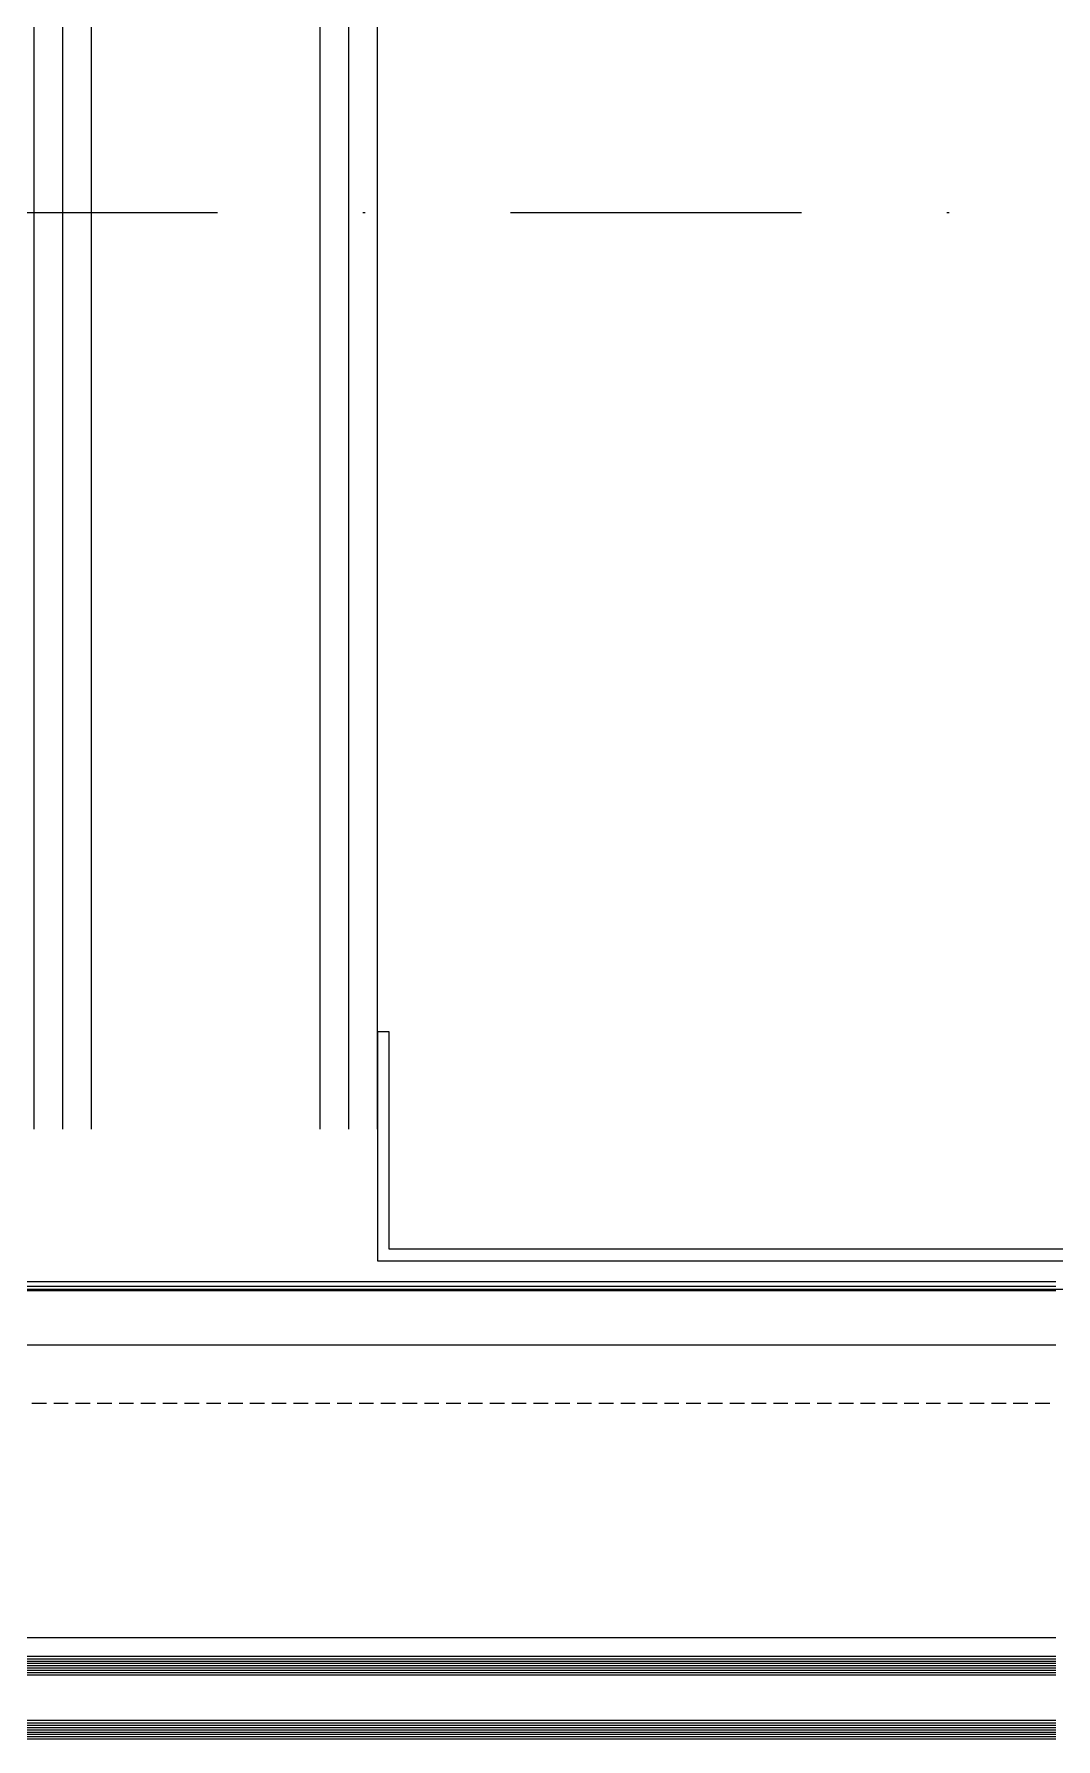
# Model space of a CAD drawing. Header units: inches. Extents: x -772 to 6765, y -813 to 4093.
# Drawn here: x 2117.5 to 2162.1, y -66.6 to 7.8 of the extents above; entities that cross this region are included whole.
import ezdxf

# ---------------------------------------------------------------- set-up
doc = ezdxf.new("R2010")
doc.units = ezdxf.units.IN
doc.header["$MEASUREMENT"] = 0
doc.linetypes.add('DASHDOT', pattern=[25.4, 12.7, -6.35, 0, -6.35])
doc.linetypes.add('HIDDEN', pattern=[9.525, 6.35, -3.175])
for name, color, linetype in [('aksoy_block', 7, 'Continuous'), ('aksoy_detaytarama', 252, 'Continuous'), ('aksoy_kapali', 3, 'Continuous'), ('FHM_BEYAZ ALÇIPAN', 7, 'Continuous'), ('H_FAC_Cam', 153, 'Continuous'), ('H_FAC_Metal', 181, 'Continuous'), ('H_GEN_Greyscale1', 251, 'Continuous'), ('H_GEN_YalitimIsi', 32, 'BATTING'), ('H_STR_Aks', 250, 'DASHDOT')]:
    doc.layers.add(name, color=color, linetype=linetype)
doc.styles.get("Standard").update_dxf_attribs({"font": 'arial.ttf'})
doc.linetypes.add('BATTING', pattern='A,0.00254,-2.54,[134,ltypeshp.shx,S=2.54,R=0,X=-2.54,Y=0],-5.08,[134,ltypeshp.shx,S=2.54,R=180,X=2.54,Y=0],-2.54', length=10.16254)

# ---------------------------------------------------------------- blocks, each defined once
blk = doc.blocks.new('*U232')
at = {"layer": 'aksoy_detaytarama'}
for p, q in [((-262.44, -73.82), (480.06, -73.82)), ((-262.44, -74.82), (480.06, -74.82)), ((-262.44, -75.82), (480.06, -75.82)), ((-262.44, -76.82), (480.06, -76.82)), ((-262.44, -77.82), (480.06, -77.82)), ((-262.44, -78.82), (480.06, -78.82)), ((-262.44, -79.82), (480.06, -79.82)), ((-262.44, -101.82), (480.06, -101.82)), ((-262.44, -102.82), (480.06, -102.82)), ((-262.44, -103.82), (480.06, -103.82)), ((-262.44, -104.82), (480.06, -104.82)), ((-262.44, -105.82), (480.06, -105.82)), ((-262.44, -106.82), (480.06, -106.82)), ((-262.44, -107.82), (480.06, -107.82))]:
    blk.add_line(p, q, dxfattribs=at)
at = {"layer": 'aksoy_kapali', "linetype": 'HIDDEN'}
blk.add_lwpolyline([(-262.44, 37.79), (480.06, 37.79)], dxfattribs=at)
at = {"layer": 'H_FAC_Cam'}
for points in [[(480.06, -72.82), (-262.44, -72.82)], [(-262.44, -80.82), (480.06, -80.82)], [(480.06, -100.82), (-262.44, -100.82)], [(-262.44, -108.82), (480.06, -108.82)]]:
    blk.add_lwpolyline(points, dxfattribs=at)
at = {"layer": 'H_FAC_Metal'}
for points in [[(480.06, 90.79), (-262.44, 90.79)], [(-262.44, 88.79), (480.06, 88.79)]]:
    blk.add_lwpolyline(points, dxfattribs=at)
at = {"layer": 'H_GEN_Greyscale1'}
blk.add_line((-262.44, -64.56), (480.06, -64.56), dxfattribs=at)
blk.add_lwpolyline([(480.06, 86.79), (-262.44, 86.79)], dxfattribs=at)
at = {"layer": 'H_GEN_YalitimIsi', "ltscale": 0.1}
blk.add_line((-262.44, 63.29), (480.06, 63.29), dxfattribs=at)
at = {"layer": 'aksoy_kapali', "ltscale": 0.5}
blk.add_text('dt-p602', height=4, dxfattribs=at).set_placement((-250.2, 30))

msp = doc.modelspace()

# ---------------------------------------------------------------- linework, layer by layer
at = {"layer": 'FHM_BEYAZ ALÇIPAN'}
for points in [[(2117.5, -40), (2117.5, 303.786)], [(2118.75, -40), (2118.75, 303.786)], [(2120, -40), (2120, 303.786)], [(2130, -40), (2130, 303.786)], [(2131.25, -40), (2131.25, 303.786)], [(2132.5, -40), (2132.5, 303.786)]]:
    msp.add_lwpolyline(points, dxfattribs=at)
at = {"layer": 'H_FAC_Metal'}
msp.add_lwpolyline([(2133, -35.75), (2132.5, -35.75), (2132.5, -45.75), (2175.624, -45.75), (2175.624, -45.25), (2133, -45.25)], close=True, dxfattribs=at)
at = {"layer": 'H_GEN_Greyscale1'}
msp.add_line((2491.875, -47), (1753.125, -47), dxfattribs=at)
at = {"layer": 'H_STR_Aks'}
msp.add_line((6664.509, 0), (-659.052, 0), dxfattribs=at)

# ---------------------------------------------------------------- block references
at = {"layer": 'aksoy_block', "lineweight": 5, "xscale": 0.1, "yscale": 0.1, "zscale": 0.1}
msp.add_blockref('*U232', (2114.119, -55.744), dxfattribs=at)

doc.saveas('drawing.dxf')
